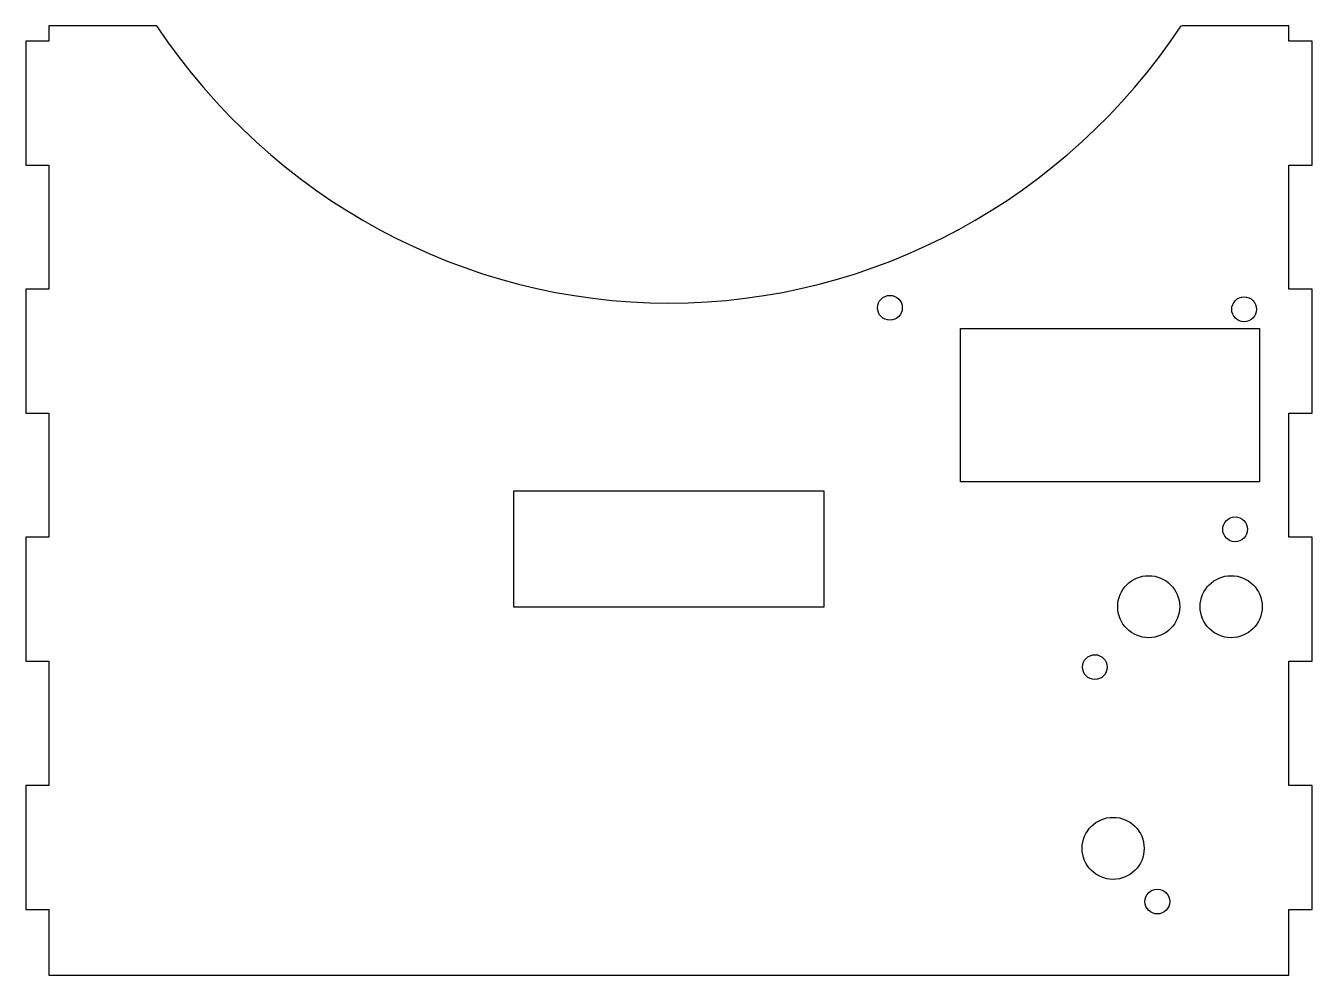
# Model space of a CAD drawing. Header units: millimetres. Extents: x -71 to 95, y -176 to -53.
import ezdxf

# ---------------------------------------------------------------- set-up
doc = ezdxf.new("R2010")
doc.units = ezdxf.units.MM
doc.layers.get('0').update_dxf_attribs({"linetype": 'CONTINUOUS'})

msp = doc.modelspace()

# ---------------------------------------------------------------- linework, layer by layer
for p, q in [((-53.99, -53.06), (-67.88, -53.06)), ((-67.88, -53.06), (-67.88, -55.06)), ((92.12, -53.06), (78.24, -53.06)), ((92.12, -55.06), (92.12, -53.06)), ((-67.88, -55.06), (-70.88, -55.06)), ((-70.88, -55.06), (-70.88, -71.06)), ((95.12, -55.06), (92.12, -55.06)), ((95.12, -71.06), (95.12, -55.06)), ((-70.88, -71.06), (-67.88, -71.06)), ((-67.88, -71.06), (-67.88, -87.06)), ((92.12, -87.06), (92.12, -71.06)), ((92.12, -71.06), (95.12, -71.06)), ((-67.88, -87.06), (-70.88, -87.06)), ((-70.88, -87.06), (-70.88, -103.06)), ((95.12, -87.06), (92.12, -87.06)), ((95.12, -103.06), (95.12, -87.06)), ((-70.88, -103.06), (-67.88, -103.06)), ((-67.88, -103.06), (-67.88, -119.06)), ((92.12, -119.06), (92.12, -103.06)), ((92.12, -103.06), (95.12, -103.06)), ((-67.88, -119.06), (-70.88, -119.06)), ((-70.88, -119.06), (-70.88, -135.06)), ((95.12, -119.06), (92.12, -119.06)), ((95.12, -135.06), (95.12, -119.06)), ((-70.88, -135.06), (-67.88, -135.06)), ((-67.88, -135.06), (-67.88, -151.06)), ((92.12, -151.06), (92.12, -135.06)), ((92.12, -135.06), (95.12, -135.06)), ((-67.88, -151.06), (-70.88, -151.06)), ((-70.88, -151.06), (-70.88, -167.06)), ((95.12, -151.06), (92.12, -151.06)), ((95.12, -167.06), (95.12, -151.06)), ((-70.88, -167.06), (-67.88, -167.06)), ((-67.88, -167.06), (-67.88, -175.56)), ((92.12, -175.56), (92.12, -167.06)), ((92.12, -167.06), (95.12, -167.06)), ((-67.88, -175.56), (92.12, -175.56))]:
    msp.add_line(p, q)
for points in [[(88.33, -111.9), (49.73, -111.9), (49.73, -92.1), (88.33, -92.1)], [(-7.88, -128.06), (-7.88, -113.06), (32.12, -113.06), (32.12, -128.06)]]:
    msp.add_lwpolyline(points, close=True)
for centre, radius in [((40.63, -89.45), 1.6), ((86.33, -89.64), 1.6), ((85.17, -118.03), 1.6), ((74.02, -128.01), 4), ((84.66, -128.01), 4), ((67.07, -135.81), 1.6), ((69.43, -159.19), 4), ((75.13, -166.05), 1.6)]:
    msp.add_circle(centre, radius)
msp.add_ellipse((12.12, -6.95), major_axis=(0, 81.89), ratio=0.9769, start_param=2.168937, end_param=4.114248)

doc.saveas('drawing.dxf')
